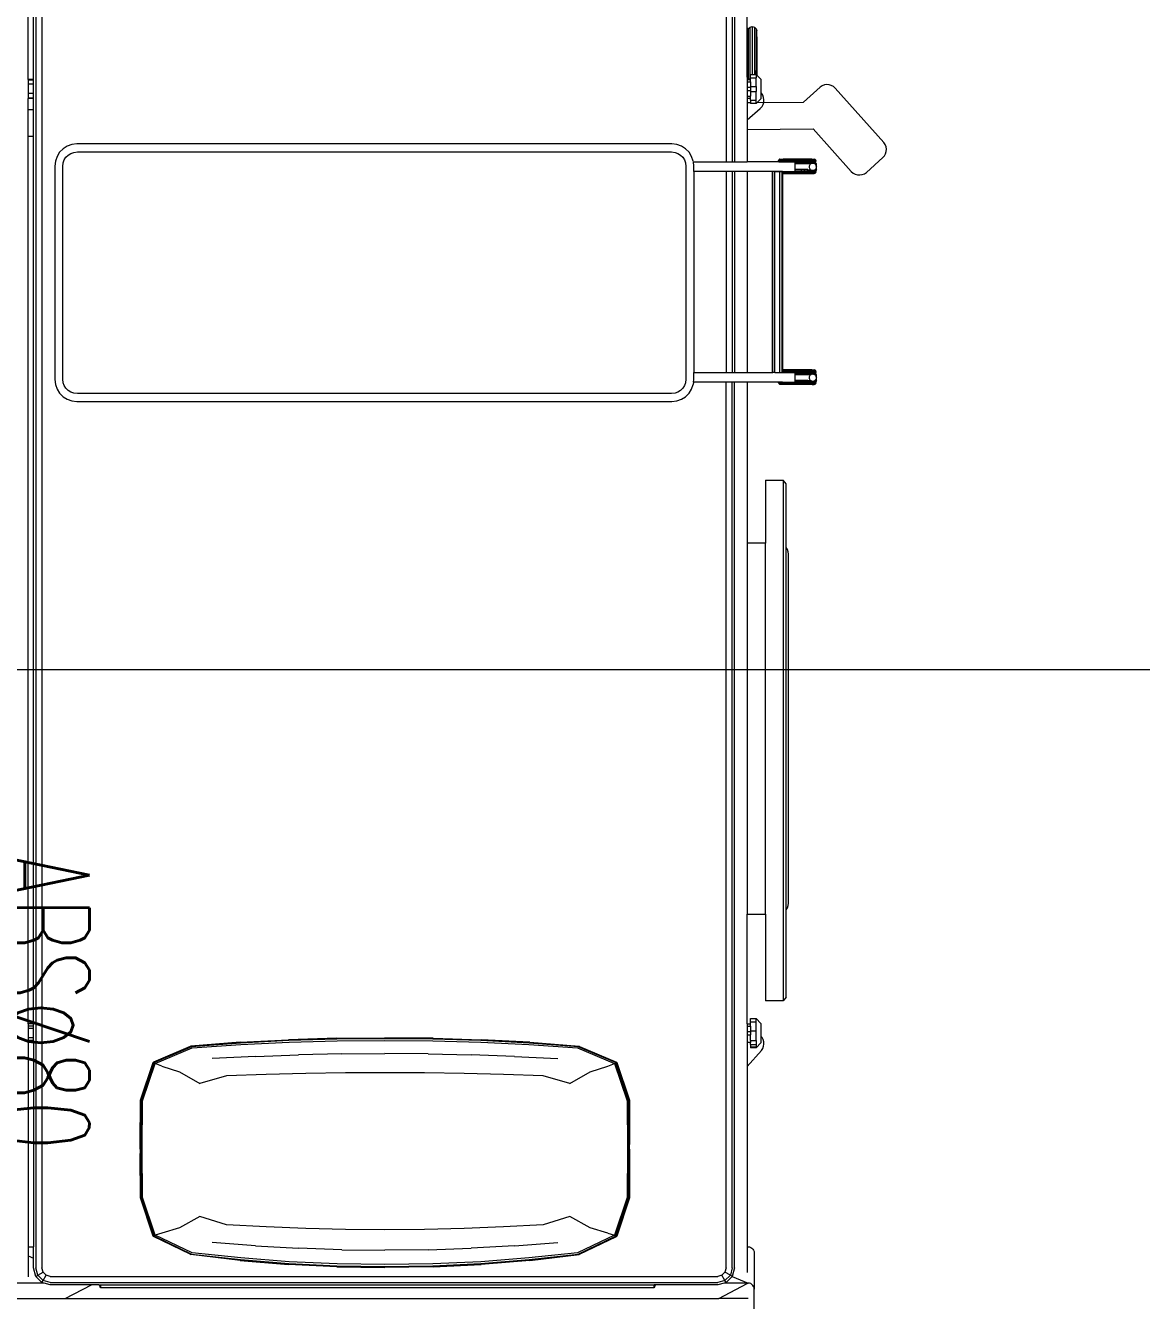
# Model space of a CAD drawing. Header units: millimetres. Extents: x -280308 to 6402717, y -14 to 2073074.
# Drawn here: x -30885 to -29281, y 479433 to 481266 of the extents above; entities that cross this region are included whole.
import ezdxf
from ezdxf.enums import TextEntityAlignment as Align

# ---------------------------------------------------------------- set-up
doc = ezdxf.new("R2010")
doc.units = ezdxf.units.MM
doc.linetypes.add('Default', pattern=[0])
doc.layers.get('0').update_dxf_attribs({"lineweight": 0})
doc.layers.add('A-FURN-EQPM', color=177, linetype='Continuous', lineweight=0)
doc.layers.add('A-Z22-T-Anno_Text', color=152, linetype='Continuous', lineweight=9)
doc.layers.add('Teks-PL', color=7, linetype='Default', true_color=0xff0a0a)
doc.styles.add('RS', font='ROMANS.SHX', dxfattribs={"width": 0.8})
doc.styles.add('TGF_A', font='arial.ttf')

# ---------------------------------------------------------------- blocks, each defined once
blk = doc.blocks.new('*U540')
at = {"lineweight": -2}
blk.add_lwpolyline([(0.23438, 0), (7.63166, 0)], dxfattribs=at)
at = {"color": 7, "lineweight": -2, "style": 'TGF_A', "flags": 8}
for tag, height, p in [('NOTE1', 0.0625, (0, 0.3375)), ('DET', 0.09375, (0, 0.09612)), ('SHT', 0.075, (0, -0.10211)), ('NOTE2', 0.0625, (0, -0.39942))]:
    blk.add_attdef(tag, text='', height=height, dxfattribs=at).set_placement(p, align=Align.MIDDLE)
blk = doc.blocks.new('A$Cba193409')
at = {"layer": 'A-Z22-T-Anno_Text', "color": 7, "xscale": 4266.666666600002, "yscale": 4266.666666600002, "zscale": 4266.666666600002}
blk.add_blockref('*U540', (-74879.7, -18683), dxfattribs=at)
blk = doc.blocks.new('A$C872eac23')
at = {"color": 0, "linetype": 'ByBlock', "lineweight": -2}
for p, q in [((0.5416, -0.0018), (0.5416, -0.0511)), ((-0.5333, -0.0378), (-0.4486, -0.0378)), ((-0.4486, -0.0378), (-0.4109, -0.0575)), ((-0.4486, -0.0378), (0.4909, -0.0378)), ((-0.3982, -0.0546), (-0.399, -0.0561)), ((-0.3977, -0.0529), (-0.3982, -0.0546)), ((-0.3977, -0.0575), (-0.3977, -0.0529)), ((0.3977, -0.0529), (-0.3977, -0.0529)), ((0.3982, -0.0546), (0.3977, -0.0529)), ((0.3977, -0.0529), (0.3977, -0.0575)), ((0.399, -0.0561), (0.3982, -0.0546)), ((0.4909, -0.0378), (0.5317, -0.0594)), ((0.5331, -0.0378), (0.4909, -0.0378)), ((0.5413, -0.0531), (0.5407, -0.055)), ((0.5416, -0.0511), (0.5413, -0.0531)), ((0.5416, -0.1034), (0.5416, -0.0511)), ((-0.479, -0.06), (-0.534, -0.06)), ((-0.5019, -0.0991), (-0.5019, -0.0687)), ((-0.4909, -0.0696), (-0.4941, -0.0817)), ((-0.4821, -0.0608), (-0.4909, -0.0696)), ((-0.4909, -0.0696), (-0.4881, -0.0712)), ((-0.4881, -0.0712), (-0.4909, -0.0817)), ((-0.4805, -0.0636), (-0.4881, -0.0712)), ((-0.4881, -0.0712), (-0.4805, -0.0757)), ((-0.479, -0.06), (-0.4821, -0.0608)), ((-0.4821, -0.0608), (-0.4805, -0.0636)), ((-0.47, -0.0608), (-0.4805, -0.0636)), ((-0.4805, -0.0636), (-0.476, -0.0712)), ((-0.476, -0.0712), (-0.4805, -0.0757)), ((-0.47, -0.0575), (-0.479, -0.06)), ((-0.47, -0.0696), (-0.476, -0.0712)), ((-0.4109, -0.0575), (-0.47, -0.0575)), ((-0.47, -0.0608), (0.4892, -0.0608)), ((-0.47, -0.0696), (0.4892, -0.0696)), ((-0.4003, -0.0575), (-0.4109, -0.0575)), ((-0.4001, -0.0574), (-0.4003, -0.0575)), ((-0.4003, -0.0575), (-0.3977, -0.0575)), ((-0.399, -0.0561), (-0.4001, -0.0574)), ((-0.3977, -0.0575), (0.3977, -0.0575)), ((0.4003, -0.0575), (0.3977, -0.0575)), ((0.4001, -0.0574), (0.399, -0.0561)), ((0.4003, -0.0575), (0.4001, -0.0574)), ((0.4892, -0.0575), (0.4003, -0.0575)), ((0.4982, -0.06), (0.4892, -0.0575)), ((0.4996, -0.0636), (0.4892, -0.0608)), ((0.4952, -0.0712), (0.4892, -0.0696)), ((0.4996, -0.0636), (0.4952, -0.0712)), ((0.4996, -0.0757), (0.4952, -0.0712)), ((0.5327, -0.06), (0.4982, -0.06)), ((0.5013, -0.0608), (0.4982, -0.06)), ((0.5013, -0.0608), (0.4996, -0.0636)), ((0.5073, -0.0712), (0.4996, -0.0636)), ((0.5073, -0.0712), (0.4996, -0.0757)), ((0.5099, -0.0694), (0.5013, -0.0608)), ((0.5101, -0.0696), (0.5073, -0.0712)), ((0.5101, -0.0817), (0.5073, -0.0712)), ((0.5099, -0.0694), (0.5327, -0.06)), ((0.5101, -0.0696), (0.5099, -0.0694)), ((0.5133, -0.0817), (0.5101, -0.0696)), ((0.5317, -0.0595), (0.5317, -0.0594)), ((0.5317, -0.0594), (0.5327, -0.06)), ((0.5348, -0.0597), (0.5327, -0.06)), ((0.5366, -0.0591), (0.5348, -0.0597)), ((0.5383, -0.058), (0.5366, -0.0591)), ((0.5396, -0.0566), (0.5383, -0.058)), ((0.5407, -0.055), (0.5396, -0.0566)), ((-0.4941, -0.0817), (-0.4941, -0.0959)), ((-0.4909, -2.1111), (-0.4909, -0.0817)), ((-0.4805, -0.0757), (-0.4821, -0.0817)), ((-0.4821, -2.1111), (-0.4821, -0.0817)), ((-0.1973, -0.0925), (-0.1276, -0.0868)), ((-0.1965, -0.0936), (-0.127, -0.0881)), ((-0.1268, -0.0907), (-0.196, -0.096)), ((-0.0584, -0.0835), (-0.1276, -0.0868)), ((-0.127, -0.0881), (-0.0581, -0.0849)), ((-0.058, -0.0875), (-0.1268, -0.0907)), ((-0.0584, -0.0835), (0.0109, -0.0824)), ((-0.0581, -0.0849), (0.0109, -0.0838)), ((0.0109, -0.0865), (-0.058, -0.0875)), ((0.0801, -0.0835), (0.0109, -0.0824)), ((0.0109, -0.0838), (0.0798, -0.0849)), ((0.0797, -0.0875), (0.0109, -0.0865)), ((0.1485, -0.0907), (0.0797, -0.0875)), ((0.0798, -0.0849), (0.1487, -0.0881)), ((0.0801, -0.0835), (0.1493, -0.0868)), ((0.2178, -0.096), (0.1485, -0.0907)), ((0.1487, -0.0881), (0.2182, -0.0936)), ((0.2191, -0.0925), (0.1493, -0.0868)), ((0.5013, -0.0817), (0.4996, -0.0757)), ((0.5013, -0.0817), (0.5013, -1.3546)), ((0.5101, -0.0817), (0.5101, -1.3546)), ((0.5133, -0.0817), (0.5133, -1.3546)), ((0.5317, -0.1122), (0.5317, -0.0752)), ((-0.5019, -0.0991), (-0.4941, -0.0959)), ((-0.5019, -0.1122), (-0.5019, -0.0991)), ((-0.4941, -0.0959), (-0.4941, -0.1122)), ((-0.2688, -0.1013), (-0.3218, -0.127)), ((-0.3205, -0.1274), (-0.2669, -0.1017)), ((-0.266, -0.1035), (-0.3191, -0.1286)), ((-0.2688, -0.1013), (-0.2681, -0.1009)), ((-0.1973, -0.0925), (-0.2681, -0.1009)), ((-0.2669, -0.1017), (-0.1965, -0.0936)), ((-0.196, -0.096), (-0.266, -0.1035)), ((-0.1752, -0.1134), (-0.1131, -0.1099)), ((-0.0511, -0.1078), (-0.1131, -0.1099)), ((-0.0511, -0.1078), (0.0109, -0.1071)), ((0.0729, -0.1078), (0.0109, -0.1071)), ((0.0729, -0.1078), (0.1348, -0.1099)), ((0.1969, -0.1134), (0.1348, -0.1099)), ((0.2878, -0.1035), (0.2178, -0.096)), ((0.2182, -0.0936), (0.2887, -0.1017)), ((0.2191, -0.0925), (0.2898, -0.1009)), ((0.3408, -0.1286), (0.2878, -0.1035)), ((0.2887, -0.1017), (0.3422, -0.1274)), ((0.2906, -0.1013), (0.2898, -0.1009)), ((0.2906, -0.1013), (0.3435, -0.127)), ((0.5383, -0.1103), (0.5396, -0.1089)), ((0.5396, -0.1089), (0.5407, -0.1072)), ((0.5407, -0.1072), (0.5413, -0.1054)), ((0.5413, -0.1054), (0.5416, -0.1034)), ((-0.5019, -0.1122), (-0.4941, -0.1122)), ((-0.5019, -0.4056), (-0.5019, -0.1122)), ((-0.4941, -0.4056), (-0.4941, -0.1122)), ((-0.3223, -0.1273), (-0.3405, -0.1824)), ((-0.3218, -0.127), (-0.3404, -0.1823)), ((-0.3392, -0.1825), (-0.3205, -0.1274)), ((-0.3218, -0.127), (-0.3223, -0.1273)), ((-0.3205, -0.1274), (-0.3218, -0.127)), ((-0.1752, -0.1134), (-0.2375, -0.1183)), ((0.1969, -0.1134), (0.2592, -0.1183)), ((0.3435, -0.127), (0.3422, -0.1274)), ((0.3422, -0.1274), (0.3609, -0.1825)), ((0.344, -0.1273), (0.3435, -0.127)), ((0.3435, -0.127), (0.3621, -0.1823)), ((0.3623, -0.1824), (0.344, -0.1273)), ((0.5317, -0.1122), (0.5327, -0.1122)), ((0.5317, -0.371), (0.5317, -0.1122)), ((0.5327, -0.1122), (0.5348, -0.112)), ((0.5348, -0.112), (0.5366, -0.1113)), ((0.5366, -0.1113), (0.5383, -0.1103)), ((-0.3191, -0.1286), (-0.3374, -0.1831)), ((-0.3096, -0.1319), (-0.3191, -0.1286)), ((-0.2843, -0.1394), (-0.3096, -0.1319)), ((-0.2551, -0.1558), (-0.2843, -0.1394)), ((-0.2166, -0.1437), (-0.2551, -0.1558)), ((-0.1597, -0.1406), (-0.2166, -0.1437)), ((-0.1028, -0.1384), (-0.1597, -0.1406)), ((-0.046, -0.137), (-0.1028, -0.1384)), ((0.0109, -0.1366), (-0.046, -0.137)), ((0.0677, -0.137), (0.0109, -0.1366)), ((0.1246, -0.1384), (0.0677, -0.137)), ((0.1814, -0.1406), (0.1246, -0.1384)), ((0.2384, -0.1437), (0.1814, -0.1406)), ((0.2768, -0.1558), (0.2384, -0.1437)), ((0.306, -0.1394), (0.2768, -0.1558)), ((0.3314, -0.1319), (0.306, -0.1394)), ((0.3314, -0.1319), (0.3408, -0.1286)), ((0.3591, -0.1831), (0.3408, -0.1286)), ((-0.3408, -0.246), (-0.3404, -0.1823)), ((-0.3405, -0.1824), (-0.3408, -0.246)), ((-0.3398, -0.2526), (-0.3392, -0.1825)), ((-0.3374, -0.1831), (-0.3379, -0.2526)), ((0.3596, -0.2526), (0.3591, -0.1831)), ((0.3609, -0.1825), (0.3615, -0.2526)), ((0.3626, -0.246), (0.3621, -0.1823)), ((0.3626, -0.246), (0.3623, -0.1824)), ((-0.3409, -0.2526), (-0.3408, -0.246)), ((-0.3409, -0.2526), (-0.3408, -0.2592)), ((-0.3392, -0.3227), (-0.3398, -0.2526)), ((-0.3379, -0.2526), (-0.3374, -0.3221)), ((0.3591, -0.3221), (0.3596, -0.2526)), ((0.3615, -0.2526), (0.3609, -0.3227)), ((0.3626, -0.2526), (0.3626, -0.246)), ((0.3626, -0.2526), (0.3626, -0.2592)), ((-0.3408, -0.2592), (-0.3405, -0.3228)), ((-0.3408, -0.2592), (-0.3404, -0.3229)), ((0.3626, -0.2592), (0.3621, -0.3229)), ((0.3623, -0.3228), (0.3626, -0.2592)), ((-0.3405, -0.3228), (-0.3223, -0.377)), ((-0.3218, -0.3773), (-0.3404, -0.3229)), ((-0.3205, -0.3769), (-0.3392, -0.3227)), ((-0.3374, -0.3221), (-0.3191, -0.3756)), ((0.3408, -0.3756), (0.3591, -0.3221)), ((0.3609, -0.3227), (0.3422, -0.3769)), ((0.3435, -0.3773), (0.3621, -0.3229)), ((0.344, -0.377), (0.3623, -0.3228)), ((-0.2843, -0.3637), (-0.2551, -0.3469)), ((-0.2166, -0.3578), (-0.2551, -0.3469)), ((0.2768, -0.3469), (0.2384, -0.3578)), ((0.2768, -0.3469), (0.306, -0.3637)), ((-0.3096, -0.3719), (-0.2843, -0.3637)), ((-0.1597, -0.3597), (-0.2166, -0.3578)), ((-0.1028, -0.3612), (-0.1597, -0.3597)), ((-0.046, -0.362), (-0.1028, -0.3612)), ((0.0109, -0.3623), (-0.046, -0.362)), ((0.0677, -0.362), (0.0109, -0.3623)), ((0.1246, -0.3612), (0.0677, -0.362)), ((0.1814, -0.3597), (0.1246, -0.3612)), ((0.2384, -0.3578), (0.1814, -0.3597)), ((0.306, -0.3637), (0.3314, -0.3719)), ((-0.3223, -0.377), (-0.3218, -0.3773)), ((-0.3218, -0.3773), (-0.3205, -0.3769)), ((-0.2688, -0.4001), (-0.3218, -0.3773)), ((-0.2669, -0.3997), (-0.3205, -0.3769)), ((-0.3096, -0.3719), (-0.3191, -0.3756)), ((-0.3191, -0.3756), (-0.266, -0.3979)), ((-0.1752, -0.3857), (-0.2375, -0.3827)), ((0.1969, -0.3857), (0.2592, -0.3827)), ((0.2878, -0.3979), (0.3408, -0.3756)), ((0.3422, -0.3769), (0.2887, -0.3997)), ((0.2906, -0.4001), (0.3435, -0.3773)), ((0.3314, -0.3719), (0.3408, -0.3756)), ((0.3422, -0.3769), (0.3435, -0.3773)), ((0.3435, -0.3773), (0.344, -0.377)), ((0.5317, -0.371), (0.5519, -0.3941)), ((0.5317, -0.4056), (0.5317, -0.371)), ((-0.2681, -0.4005), (-0.2688, -0.4001)), ((-0.1973, -0.406), (-0.2681, -0.4005)), ((-0.1965, -0.4049), (-0.2669, -0.3997)), ((-0.266, -0.3979), (-0.196, -0.4027)), ((-0.196, -0.4027), (-0.1268, -0.4061)), ((-0.1752, -0.3857), (-0.1131, -0.388)), ((-0.0511, -0.3893), (-0.1131, -0.388)), ((-0.0511, -0.3893), (0.0109, -0.3898)), ((0.0729, -0.3893), (0.0109, -0.3898)), ((0.0729, -0.3893), (0.1348, -0.388)), ((0.1969, -0.3857), (0.1348, -0.388)), ((0.1485, -0.4061), (0.2178, -0.4027)), ((0.2178, -0.4027), (0.2878, -0.3979)), ((0.2887, -0.3997), (0.2182, -0.4049)), ((0.2191, -0.406), (0.2898, -0.4005)), ((0.2898, -0.4005), (0.2906, -0.4001)), ((0.5363, -0.3993), (0.5363, -0.3981)), ((0.5444, -0.3981), (0.5363, -0.3981)), ((0.5363, -0.403), (0.5363, -0.3993)), ((0.5363, -0.3993), (0.5444, -0.3993)), ((0.5363, -0.403), (0.5363, -0.4056)), ((0.5363, -0.403), (0.5444, -0.403)), ((0.5444, -0.3993), (0.5444, -0.3981)), ((0.5511, -0.405), (0.5444, -0.3981)), ((0.5444, -0.403), (0.5444, -0.3993)), ((0.5444, -0.4086), (0.5444, -0.403)), ((0.5519, -0.3941), (0.5539, -0.397)), ((0.5539, -0.397), (0.5551, -0.4002)), ((0.5551, -0.4002), (0.5556, -0.4035)), ((-0.4941, -0.4056), (-0.5019, -0.4056)), ((-0.5019, -0.4087), (-0.5019, -0.4056)), ((-0.4941, -0.4087), (-0.5019, -0.4087)), ((-0.5019, -0.4123), (-0.5019, -0.4087)), ((-0.4941, -0.4123), (-0.5019, -0.4123)), ((-0.5019, -0.4258), (-0.5019, -0.4123)), ((-0.4941, -0.4056), (-0.4941, -0.4087)), ((-0.4941, -0.4087), (-0.4941, -0.4123)), ((-0.4941, -0.4123), (-0.4941, -0.4258)), ((-0.1973, -0.406), (-0.1276, -0.4096)), ((-0.127, -0.4085), (-0.1965, -0.4049)), ((-0.0584, -0.4117), (-0.1276, -0.4096)), ((-0.0581, -0.4105), (-0.127, -0.4085)), ((-0.1268, -0.4061), (-0.058, -0.4081)), ((-0.0584, -0.4117), (0.0109, -0.4124)), ((0.0109, -0.4112), (-0.0581, -0.4105)), ((-0.058, -0.4081), (0.0109, -0.4088)), ((0.0109, -0.4088), (0.0797, -0.4081)), ((0.0798, -0.4105), (0.0109, -0.4112)), ((0.0801, -0.4117), (0.0109, -0.4124)), ((0.0797, -0.4081), (0.1485, -0.4061)), ((0.1487, -0.4085), (0.0798, -0.4105)), ((0.0801, -0.4117), (0.1493, -0.4096)), ((0.2182, -0.4049), (0.1487, -0.4085)), ((0.2191, -0.406), (0.1493, -0.4096)), ((0.5363, -0.4056), (0.5317, -0.4056)), ((0.5317, -0.4064), (0.5317, -0.4056)), ((0.5317, -0.4064), (0.5363, -0.4064)), ((0.5317, -0.4167), (0.5317, -0.4064)), ((0.5317, -0.4167), (0.5363, -0.4167)), ((0.5317, -0.4214), (0.5317, -0.4167)), ((0.5317, -0.4214), (0.5363, -0.4214)), ((0.5317, -0.4294), (0.5317, -0.4214)), ((0.5363, -0.4064), (0.5363, -0.4056)), ((0.5363, -0.4086), (0.5363, -0.4064)), ((0.5363, -0.4086), (0.5444, -0.4086)), ((0.5363, -0.4086), (0.5363, -0.4167)), ((0.5363, -0.4214), (0.5363, -0.4167)), ((0.5363, -0.4227), (0.5363, -0.4214)), ((0.5444, -0.4086), (0.5444, -0.4227)), ((0.5511, -0.4149), (0.5511, -0.405)), ((0.5528, -0.4131), (0.5511, -0.4149)), ((0.5511, -0.4332), (0.5511, -0.4149)), ((0.5545, -0.4101), (0.5528, -0.4131)), ((0.5554, -0.4069), (0.5545, -0.4101)), ((0.5556, -0.4035), (0.5554, -0.4069)), ((-0.4941, -0.4258), (-0.5019, -0.4258)), ((-0.5019, -0.4294), (-0.5019, -0.4258)), ((-0.4941, -0.4294), (-0.5019, -0.4294)), ((-0.5019, -0.4326), (-0.5019, -0.4294)), ((-0.4941, -0.4326), (-0.5019, -0.4326)), ((-0.5019, -0.4326), (-0.5019, -1.7083)), ((-0.4941, -0.4258), (-0.4941, -0.4294)), ((-0.4941, -0.4294), (-0.4941, -0.4326)), ((-0.4941, -0.4326), (-0.4941, -1.7084)), ((0.5317, -0.4294), (0.5363, -0.4294)), ((0.5317, -0.4326), (0.5317, -0.4294)), ((0.5317, -0.4326), (0.5363, -0.4326)), ((0.5317, -0.4326), (0.5317, -0.5902)), ((0.5363, -0.4227), (0.5444, -0.4227)), ((0.5363, -0.4294), (0.5363, -0.4227)), ((0.5363, -0.4294), (0.5363, -0.4326)), ((0.5363, -0.4326), (0.5363, -0.4352)), ((0.5363, -0.4352), (0.5444, -0.4352)), ((0.5363, -0.4352), (0.5363, -0.4401)), ((0.5444, -0.4227), (0.5444, -0.4352)), ((0.5444, -0.4401), (0.5511, -0.4332)), ((0.5444, -0.4352), (0.5444, -0.4401)), ((0.5363, -0.4401), (0.5444, -0.4401)), ((0.5834, -0.4657), (0.5579, -0.4657)), ((0.5579, -0.5902), (0.5579, -0.4657)), ((0.5875, -0.471), (0.5834, -0.4657)), ((0.5834, -1.2141), (0.5834, -0.4657)), ((0.5875, -0.471), (0.5875, -0.5962)), ((0.5317, -0.5902), (0.5579, -0.5902)), ((0.5317, -1.1233), (0.5317, -0.5902)), ((0.5579, -0.5902), (0.5579, -1.1233)), ((0.5875, -0.5962), (0.5893, -0.5991)), ((0.5875, -0.5962), (0.5875, -1.1173)), ((0.5893, -0.5991), (0.5905, -0.6024)), ((0.5905, -0.6024), (0.5909, -0.6061)), ((0.5909, -0.6061), (0.5909, -1.1074)), ((0.5893, -1.1144), (0.5875, -1.1173)), ((0.5875, -1.1173), (0.5875, -1.2088)), ((0.5905, -1.1111), (0.5893, -1.1144)), ((0.5909, -1.1074), (0.5905, -1.1111)), ((0.5579, -1.1233), (0.5317, -1.1233)), ((0.5317, -1.3546), (0.5317, -1.1233)), ((0.5579, -1.2141), (0.5579, -1.1233)), ((0.5875, -1.2088), (0.5834, -1.2141)), ((0.5579, -1.2141), (0.5834, -1.2141)), ((-0.4566, -1.3388), (-0.4516, -1.3338)), ((-0.4516, -1.3338), (-0.4457, -1.3301)), ((-0.4457, -1.3301), (-0.439, -1.3277)), ((-0.439, -1.3277), (-0.4317, -1.3268)), ((-0.4317, -1.3268), (0.4231, -1.3268)), ((0.4231, -1.3268), (0.4304, -1.3277)), ((0.4304, -1.3277), (0.4371, -1.3301)), ((0.4371, -1.3301), (0.443, -1.3338)), ((0.443, -1.3338), (0.448, -1.3388)), ((-0.4636, -1.3587), (-0.4627, -1.3514)), ((-0.4627, -1.3514), (-0.4603, -1.3447)), ((-0.4603, -1.3447), (-0.4566, -1.3388)), ((-0.4514, -1.354), (-0.4521, -1.3593)), ((-0.4499, -1.3498), (-0.4514, -1.354)), ((-0.4475, -1.346), (-0.4499, -1.3498)), ((-0.4444, -1.3429), (-0.4475, -1.346)), ((-0.4406, -1.3405), (-0.4444, -1.3429)), ((-0.4364, -1.3389), (-0.4406, -1.3405)), ((-0.431, -1.3383), (-0.4364, -1.3389)), ((0.4225, -1.3383), (-0.431, -1.3383)), ((0.4278, -1.3389), (0.4225, -1.3383)), ((0.432, -1.3405), (0.4278, -1.3389)), ((0.4358, -1.3429), (0.432, -1.3405)), ((0.4389, -1.346), (0.4358, -1.3429)), ((0.4413, -1.3498), (0.4389, -1.346)), ((0.4429, -1.354), (0.4413, -1.3498)), ((0.4435, -1.3593), (0.4429, -1.354)), ((0.448, -1.3388), (0.4517, -1.3447)), ((0.4517, -1.3447), (0.4541, -1.3514)), ((0.4545, -1.3546), (0.4541, -1.3514)), ((0.4545, -1.3546), (0.455, -1.3587)), ((0.5013, -1.3546), (0.4545, -1.3546)), ((0.5101, -1.3546), (0.5013, -1.3546)), ((0.5133, -1.3546), (0.5101, -1.3546)), ((0.5317, -1.3546), (0.5133, -1.3546)), ((0.5767, -1.3546), (0.5317, -1.3546)), ((0.577, -1.353), (0.5766, -1.3544)), ((0.5766, -1.3544), (0.5767, -1.3546)), ((0.5821, -1.3544), (0.5766, -1.3544)), ((0.582, -1.3546), (0.5767, -1.3546)), ((0.578, -1.352), (0.577, -1.353)), ((0.577, -1.353), (0.6302, -1.353)), ((0.5781, -1.352), (0.578, -1.352)), ((0.5793, -1.3517), (0.5781, -1.352)), ((0.5781, -1.352), (0.629, -1.352)), ((0.5828, -1.3517), (0.5793, -1.3517)), ((0.582, -1.3546), (0.5821, -1.3544)), ((0.5822, -1.3546), (0.582, -1.3546)), ((0.5821, -1.3544), (0.5822, -1.3544)), ((0.5822, -1.3544), (0.6306, -1.3543)), ((0.5822, -1.3544), (0.5822, -1.3546)), ((0.5822, -1.3546), (0.6005, -1.3546)), ((0.583, -1.3513), (0.5828, -1.3517)), ((0.5828, -1.3517), (0.6247, -1.3516)), ((0.6245, -1.3512), (0.583, -1.3513)), ((0.6005, -1.3546), (0.6005, -1.3557)), ((0.6005, -1.3557), (0.6005, -1.356)), ((0.6005, -1.3557), (0.6302, -1.3557)), ((0.6085, -1.3559), (0.6099, -1.3559)), ((0.6129, -1.3559), (0.6149, -1.3559)), ((0.617, -1.3559), (0.6191, -1.3559)), ((0.6271, -1.3559), (0.6205, -1.3559)), ((0.6247, -1.3516), (0.6245, -1.3512)), ((0.6247, -1.3516), (0.6277, -1.3516)), ((0.6287, -1.3559), (0.6275, -1.3559)), ((0.6277, -1.3516), (0.6278, -1.3516)), ((0.6277, -1.3516), (0.6277, -1.3516)), ((0.6278, -1.3516), (0.629, -1.352)), ((0.629, -1.352), (0.6292, -1.352)), ((0.6291, -1.3559), (0.6297, -1.3559)), ((0.6292, -1.352), (0.6302, -1.353)), ((0.63, -1.3559), (0.6298, -1.3559)), ((0.6302, -1.3557), (0.63, -1.3559)), ((0.6301, -1.3559), (0.63, -1.3559)), ((0.631, -1.3572), (0.6301, -1.3559)), ((0.6302, -1.353), (0.6306, -1.3543)), ((0.6306, -1.3543), (0.6302, -1.3557)), ((-0.4636, -1.6652), (-0.4636, -1.3587)), ((-0.4521, -1.3593), (-0.4521, -1.6646)), ((0.4435, -1.6646), (0.4435, -1.3593)), ((0.455, -1.3587), (0.455, -1.3687)), ((0.455, -1.6575), (0.455, -1.3687)), ((0.455, -1.3687), (0.5013, -1.3687)), ((0.5013, -1.6575), (0.5013, -1.3687)), ((0.5013, -1.3687), (0.5101, -1.3687)), ((0.5101, -1.6575), (0.5101, -1.3687)), ((0.5101, -1.3687), (0.5133, -1.3687)), ((0.5133, -1.6575), (0.5133, -1.3687)), ((0.5133, -1.3687), (0.5317, -1.3687)), ((0.5317, -1.6575), (0.5317, -1.3687)), ((0.5317, -1.3687), (0.5679, -1.3687)), ((0.5679, -1.3687), (0.5679, -1.6573)), ((0.5679, -1.3687), (0.5683, -1.3687)), ((0.5683, -1.3687), (0.5683, -1.6573)), ((0.5714, -1.3687), (0.5683, -1.3687)), ((0.5714, -1.3687), (0.5714, -1.6573)), ((0.5714, -1.3687), (0.5786, -1.3687)), ((0.5786, -1.3687), (0.5786, -1.6573)), ((0.5786, -1.3687), (0.5818, -1.3687)), ((0.5818, -1.3687), (0.5818, -1.6573)), ((0.5818, -1.3687), (0.5822, -1.3687)), ((0.5822, -1.3697), (0.5822, -1.3687)), ((0.5822, -1.3687), (0.6005, -1.3687)), ((0.5822, -1.3697), (0.6306, -1.3696)), ((0.5822, -1.3711), (0.5822, -1.3697)), ((0.5822, -1.3711), (0.6302, -1.371)), ((0.5822, -1.3721), (0.5822, -1.3711)), ((0.5822, -1.3721), (0.6291, -1.372)), ((0.5822, -1.3724), (0.5822, -1.3721)), ((0.5822, -1.6547), (0.5822, -1.3724)), ((0.5822, -1.3724), (0.583, -1.3724)), ((0.583, -1.3724), (0.583, -1.3725)), ((0.6246, -1.3724), (0.583, -1.3724)), ((0.583, -1.3725), (0.6245, -1.3725)), ((0.6005, -1.356), (0.6005, -1.3572)), ((0.6005, -1.3572), (0.6005, -1.3654)), ((0.6189, -1.3572), (0.6005, -1.3572)), ((0.6005, -1.3654), (0.6005, -1.3667)), ((0.6189, -1.3654), (0.6005, -1.3654)), ((0.6005, -1.3667), (0.6005, -1.3669)), ((0.6005, -1.3667), (0.6253, -1.3667)), ((0.6005, -1.3669), (0.6005, -1.3673)), ((0.6005, -1.3669), (0.6253, -1.3669)), ((0.6005, -1.3673), (0.629, -1.3672)), ((0.6005, -1.3673), (0.6005, -1.3683)), ((0.6005, -1.3683), (0.6302, -1.3682)), ((0.6005, -1.3683), (0.6005, -1.3687)), ((0.6189, -1.3572), (0.6227, -1.3571)), ((0.6228, -1.3655), (0.6189, -1.3654)), ((0.6205, -1.3613), (0.6206, -1.3603)), ((0.6206, -1.3623), (0.6205, -1.3613)), ((0.6206, -1.3603), (0.6209, -1.3593)), ((0.6209, -1.3633), (0.6206, -1.3623)), ((0.6209, -1.3593), (0.6214, -1.3584)), ((0.6214, -1.3642), (0.6209, -1.3633)), ((0.6214, -1.3584), (0.622, -1.3576)), ((0.6221, -1.3649), (0.6214, -1.3642)), ((0.622, -1.3576), (0.6227, -1.3571)), ((0.6228, -1.3655), (0.6221, -1.3649)), ((0.6227, -1.3571), (0.6228, -1.357)), ((0.6228, -1.357), (0.6237, -1.3565)), ((0.6228, -1.3656), (0.6228, -1.3655)), ((0.6237, -1.3661), (0.6228, -1.3656)), ((0.6237, -1.3565), (0.6247, -1.3562)), ((0.6247, -1.3663), (0.6237, -1.3661)), ((0.6246, -1.3724), (0.6245, -1.3725)), ((0.6246, -1.3724), (0.6277, -1.3724)), ((0.6247, -1.3562), (0.6257, -1.3561)), ((0.6257, -1.3664), (0.6247, -1.3663)), ((0.6253, -1.3667), (0.6253, -1.3669)), ((0.6253, -1.3667), (0.6301, -1.3667)), ((0.6253, -1.3669), (0.6278, -1.3669)), ((0.6257, -1.3561), (0.6267, -1.3562)), ((0.6257, -1.3561), (0.6257, -1.3561)), ((0.6257, -1.3664), (0.6267, -1.3663)), ((0.6267, -1.3562), (0.6277, -1.3565)), ((0.6277, -1.3661), (0.6267, -1.3663)), ((0.6277, -1.3565), (0.6286, -1.357)), ((0.6286, -1.3656), (0.6277, -1.3661)), ((0.6278, -1.3723), (0.6277, -1.3724)), ((0.6278, -1.3669), (0.629, -1.3672)), ((0.6279, -1.3724), (0.6278, -1.3723)), ((0.6291, -1.372), (0.6279, -1.3724)), ((0.6288, -1.3572), (0.6286, -1.357)), ((0.6286, -1.3656), (0.6289, -1.3654)), ((0.6288, -1.3654), (0.6286, -1.3656)), ((0.6288, -1.3572), (0.6289, -1.3572)), ((0.6288, -1.3572), (0.6293, -1.3576)), ((0.6294, -1.3649), (0.6288, -1.3654)), ((0.6288, -1.3654), (0.6289, -1.3654)), ((0.6289, -1.3572), (0.6293, -1.3576)), ((0.6289, -1.3572), (0.631, -1.3572)), ((0.6289, -1.3654), (0.6304, -1.3654)), ((0.629, -1.3672), (0.6292, -1.3672)), ((0.6291, -1.372), (0.6292, -1.372)), ((0.6292, -1.3672), (0.6302, -1.3682)), ((0.6302, -1.371), (0.6292, -1.372)), ((0.6293, -1.3576), (0.63, -1.3584)), ((0.63, -1.3641), (0.6294, -1.3649)), ((0.6305, -1.3593), (0.63, -1.3584)), ((0.6305, -1.3633), (0.63, -1.3641)), ((0.631, -1.3654), (0.6301, -1.3667)), ((0.6302, -1.3682), (0.6306, -1.3696)), ((0.6306, -1.3696), (0.6302, -1.371)), ((0.631, -1.3654), (0.6304, -1.3654)), ((0.6308, -1.3603), (0.6305, -1.3593)), ((0.6308, -1.3623), (0.6305, -1.3633)), ((0.6309, -1.3613), (0.6308, -1.3603)), ((0.6308, -1.3623), (0.6309, -1.3613)), ((0.631, -1.3572), (0.631, -1.3654)), ((-0.4627, -1.6725), (-0.4636, -1.6652)), ((-0.4521, -1.6646), (-0.4514, -1.6699)), ((0.4429, -1.6699), (0.4435, -1.6646)), ((0.455, -1.6652), (0.4542, -1.6716)), ((0.455, -1.6575), (0.455, -1.6652)), ((0.5013, -1.6575), (0.455, -1.6575)), ((0.5101, -1.6575), (0.5013, -1.6575)), ((0.5133, -1.6575), (0.5101, -1.6575)), ((0.5317, -1.6575), (0.5133, -1.6575)), ((0.5766, -1.6575), (0.5317, -1.6575)), ((0.5679, -1.6573), (0.5683, -1.6573)), ((0.5714, -1.6573), (0.5683, -1.6573)), ((0.5714, -1.6573), (0.5766, -1.6573)), ((0.5766, -1.6573), (0.5766, -1.6574)), ((0.5766, -1.6573), (0.5786, -1.6573)), ((0.5766, -1.6574), (0.5766, -1.6575)), ((0.5766, -1.6574), (0.5821, -1.6574)), ((0.5821, -1.6575), (0.5766, -1.6575)), ((0.5818, -1.6573), (0.5786, -1.6573)), ((0.5818, -1.6573), (0.5822, -1.6573)), ((0.5821, -1.6575), (0.5821, -1.6574)), ((0.5821, -1.6574), (0.5822, -1.6574)), ((0.5822, -1.6575), (0.5821, -1.6575)), ((0.5822, -1.655), (0.5822, -1.6547)), ((0.5822, -1.6547), (0.5828, -1.6547)), ((0.5822, -1.656), (0.5822, -1.655)), ((0.5822, -1.655), (0.629, -1.655)), ((0.5822, -1.6573), (0.5822, -1.656)), ((0.5822, -1.656), (0.6302, -1.656)), ((0.5822, -1.6574), (0.6306, -1.6573)), ((0.5822, -1.6574), (0.5822, -1.6575)), ((0.5822, -1.6575), (0.6005, -1.6575)), ((0.583, -1.6543), (0.5828, -1.6547)), ((0.5828, -1.6547), (0.6247, -1.6546)), ((0.6245, -1.6542), (0.583, -1.6543)), ((0.6005, -1.6575), (0.6005, -1.6587)), ((0.6005, -1.6587), (0.6005, -1.659)), ((0.6005, -1.6587), (0.6302, -1.6587)), ((0.6005, -1.659), (0.6005, -1.6602)), ((0.6005, -1.6602), (0.6005, -1.6685)), ((0.6189, -1.6602), (0.6005, -1.6602)), ((0.6085, -1.659), (0.6099, -1.659)), ((0.6129, -1.659), (0.6149, -1.659)), ((0.617, -1.6589), (0.6191, -1.6589)), ((0.6189, -1.6602), (0.6227, -1.6601)), ((0.6271, -1.6589), (0.6205, -1.6589)), ((0.6205, -1.6643), (0.6206, -1.6633)), ((0.6206, -1.6653), (0.6205, -1.6643)), ((0.6206, -1.6633), (0.6209, -1.6623)), ((0.6209, -1.6663), (0.6206, -1.6653)), ((0.6209, -1.6623), (0.6214, -1.6614)), ((0.6214, -1.6672), (0.6209, -1.6663)), ((0.6214, -1.6614), (0.622, -1.6606)), ((0.6221, -1.668), (0.6214, -1.6672)), ((0.622, -1.6606), (0.6227, -1.6601)), ((0.6227, -1.6601), (0.6228, -1.66)), ((0.6228, -1.66), (0.6237, -1.6595)), ((0.6237, -1.6595), (0.6247, -1.6592)), ((0.6247, -1.6546), (0.6245, -1.6542)), ((0.6247, -1.6546), (0.6277, -1.6546)), ((0.6247, -1.6592), (0.6257, -1.6591)), ((0.6257, -1.6591), (0.6267, -1.6592)), ((0.6257, -1.6591), (0.6257, -1.6591)), ((0.6263, -1.719), (0.6811, -1.6576)), ((0.6267, -1.6592), (0.6277, -1.6595)), ((0.6287, -1.6589), (0.6275, -1.6589)), ((0.6277, -1.6546), (0.6278, -1.6546)), ((0.6277, -1.6546), (0.6277, -1.6546)), ((0.6277, -1.6595), (0.6286, -1.66)), ((0.6278, -1.6546), (0.629, -1.655)), ((0.6288, -1.6602), (0.6286, -1.66)), ((0.6288, -1.6602), (0.6289, -1.6602)), ((0.6288, -1.6602), (0.6293, -1.6606)), ((0.6289, -1.6602), (0.6293, -1.6606)), ((0.6289, -1.6602), (0.631, -1.6602)), ((0.6292, -1.655), (0.629, -1.655)), ((0.6291, -1.6589), (0.6297, -1.6589)), ((0.6292, -1.655), (0.6302, -1.656)), ((0.6293, -1.6606), (0.63, -1.6614)), ((0.63, -1.6672), (0.6294, -1.6679)), ((0.63, -1.6589), (0.6298, -1.6589)), ((0.6302, -1.6587), (0.63, -1.6589)), ((0.6301, -1.6589), (0.63, -1.6589)), ((0.6305, -1.6623), (0.63, -1.6614)), ((0.6305, -1.6663), (0.63, -1.6672)), ((0.631, -1.6602), (0.6301, -1.6589)), ((0.6302, -1.656), (0.6306, -1.6573)), ((0.6306, -1.6573), (0.6302, -1.6587)), ((0.6308, -1.6633), (0.6305, -1.6623)), ((0.6308, -1.6653), (0.6305, -1.6663)), ((0.6309, -1.6643), (0.6308, -1.6633)), ((0.6308, -1.6653), (0.6309, -1.6643)), ((0.631, -1.6602), (0.631, -1.6684)), ((0.6811, -1.6576), (0.6837, -1.6552)), ((0.6837, -1.6552), (0.6867, -1.6536)), ((0.6867, -1.6536), (0.69, -1.6527)), ((0.69, -1.6527), (0.6933, -1.6525)), ((0.6933, -1.6525), (0.6967, -1.653)), ((0.6967, -1.653), (0.6999, -1.6543)), ((0.6999, -1.6543), (0.7028, -1.6563)), ((0.7028, -1.6563), (0.7265, -1.6775)), ((-0.4603, -1.6793), (-0.4627, -1.6725)), ((-0.4566, -1.6852), (-0.4603, -1.6793)), ((-0.4516, -1.6901), (-0.4566, -1.6852)), ((-0.4514, -1.6699), (-0.4499, -1.6742)), ((-0.4499, -1.6742), (-0.4475, -1.6779)), ((-0.4475, -1.6779), (-0.4444, -1.6811)), ((-0.4444, -1.6811), (-0.4406, -1.6835)), ((-0.4406, -1.6835), (-0.4364, -1.685)), ((-0.4364, -1.685), (-0.431, -1.6856)), ((-0.431, -1.6856), (0.4225, -1.6856)), ((0.4225, -1.6856), (0.4278, -1.685)), ((0.4278, -1.685), (0.432, -1.6835)), ((0.432, -1.6835), (0.4358, -1.6811)), ((0.4358, -1.6811), (0.4389, -1.6779)), ((0.4389, -1.6779), (0.4413, -1.6742)), ((0.4413, -1.6742), (0.4429, -1.6699)), ((0.448, -1.6852), (0.443, -1.6901)), ((0.4517, -1.6793), (0.448, -1.6852)), ((0.4541, -1.6725), (0.4517, -1.6793)), ((0.4541, -1.6725), (0.4542, -1.6716)), ((0.4542, -1.6716), (0.5013, -1.6716)), ((0.5013, -2.1111), (0.5013, -1.6716)), ((0.5013, -1.6716), (0.5101, -1.6716)), ((0.5101, -2.1111), (0.5101, -1.6716)), ((0.5101, -1.6716), (0.5133, -1.6716)), ((0.5133, -2.1111), (0.5133, -1.6716)), ((0.5133, -1.6716), (0.5317, -1.6716)), ((0.5317, -1.7181), (0.5317, -1.6716)), ((0.5769, -1.6716), (0.5317, -1.6716)), ((0.5769, -1.6716), (0.5766, -1.6727)), ((0.5766, -1.6727), (0.6306, -1.6726)), ((0.5766, -1.6727), (0.577, -1.6741)), ((0.5769, -1.6716), (0.6005, -1.6716)), ((0.577, -1.6741), (0.6302, -1.674)), ((0.577, -1.6741), (0.578, -1.6751)), ((0.5782, -1.6751), (0.578, -1.6751)), ((0.5782, -1.6751), (0.6291, -1.675)), ((0.5782, -1.6751), (0.5794, -1.6754)), ((0.5794, -1.6754), (0.583, -1.6754)), ((0.583, -1.6754), (0.583, -1.6756)), ((0.583, -1.6754), (0.6246, -1.6754)), ((0.583, -1.6756), (0.6245, -1.6755)), ((0.6189, -1.6684), (0.6005, -1.6685)), ((0.6005, -1.6685), (0.6005, -1.6697)), ((0.6005, -1.6697), (0.6005, -1.6699)), ((0.6005, -1.6697), (0.6253, -1.6697)), ((0.6005, -1.6699), (0.6005, -1.6703)), ((0.6005, -1.6699), (0.6253, -1.6699)), ((0.6005, -1.6703), (0.6005, -1.6713)), ((0.6005, -1.6703), (0.629, -1.6703)), ((0.6005, -1.6713), (0.6005, -1.6716)), ((0.6005, -1.6713), (0.6302, -1.6713)), ((0.6228, -1.6685), (0.6189, -1.6684)), ((0.6228, -1.6685), (0.6221, -1.668)), ((0.6228, -1.6686), (0.6228, -1.6685)), ((0.6237, -1.6691), (0.6228, -1.6686)), ((0.6247, -1.6694), (0.6237, -1.6691)), ((0.6246, -1.6754), (0.6245, -1.6755)), ((0.6246, -1.6754), (0.6279, -1.6754)), ((0.6257, -1.6695), (0.6247, -1.6694)), ((0.6253, -1.6697), (0.6253, -1.6699)), ((0.6253, -1.6697), (0.6301, -1.6697)), ((0.6253, -1.6699), (0.6277, -1.6699)), ((0.6257, -1.6695), (0.6267, -1.6694)), ((0.6277, -1.6691), (0.6267, -1.6694)), ((0.6286, -1.6686), (0.6277, -1.6691)), ((0.6278, -1.6699), (0.6277, -1.6699)), ((0.6278, -1.6699), (0.6278, -1.6699)), ((0.6278, -1.6699), (0.629, -1.6703)), ((0.6291, -1.675), (0.6279, -1.6754)), ((0.6286, -1.6686), (0.6289, -1.6684)), ((0.6288, -1.6684), (0.6286, -1.6686)), ((0.6294, -1.6679), (0.6288, -1.6684)), ((0.6288, -1.6684), (0.6289, -1.6684)), ((0.6289, -1.6684), (0.6304, -1.6684)), ((0.629, -1.6703), (0.6292, -1.6703)), ((0.6292, -1.675), (0.6291, -1.675)), ((0.6292, -1.6703), (0.6302, -1.6713)), ((0.6302, -1.674), (0.6292, -1.675)), ((0.631, -1.6684), (0.6301, -1.6697)), ((0.6302, -1.6713), (0.6306, -1.6726)), ((0.6306, -1.6726), (0.6302, -1.674)), ((0.631, -1.6684), (0.6304, -1.6684)), ((0.7265, -1.6775), (0.7288, -1.6801)), ((0.7288, -1.6801), (0.7305, -1.6831)), ((0.7305, -1.6831), (0.7314, -1.6864)), ((-0.4457, -1.6939), (-0.4516, -1.6901)), ((-0.439, -1.6963), (-0.4457, -1.6939)), ((-0.4317, -1.6971), (-0.439, -1.6963)), ((0.4231, -1.6971), (-0.4317, -1.6971)), ((0.4304, -1.6963), (0.4231, -1.6971)), ((0.4371, -1.6939), (0.4304, -1.6963)), ((0.443, -1.6901), (0.4371, -1.6939)), ((0.7277, -1.6992), (0.658, -1.7773)), ((0.7298, -1.6963), (0.7277, -1.6992)), ((0.7311, -1.6931), (0.7298, -1.6963)), ((0.7316, -1.6898), (0.7311, -1.6931)), ((0.7314, -1.6864), (0.7316, -1.6898)), ((-0.5019, -1.7083), (-0.4941, -1.7084)), ((-0.5019, -1.7083), (-0.5019, -1.7464)), ((-0.4941, -1.7084), (-0.4941, -1.7465)), ((0.5317, -1.7181), (0.6263, -1.719)), ((0.5317, -1.7319), (0.5317, -1.7181)), ((0.5317, -1.7319), (0.5504, -1.7483)), ((0.5317, -1.7563), (0.5317, -1.7319)), ((-0.5019, -1.7464), (-0.4941, -1.7465)), ((-0.5019, -1.7464), (-0.5019, -1.7626)), ((-0.4941, -1.7465), (-0.4941, -1.7626)), ((0.5363, -1.7563), (0.5317, -1.7563)), ((0.5317, -1.7626), (0.5317, -1.7563)), ((0.5444, -1.7551), (0.5363, -1.7551)), ((0.5363, -1.7563), (0.5363, -1.7551)), ((0.5363, -1.76), (0.5363, -1.7563)), ((0.5456, -1.7564), (0.5444, -1.7551)), ((0.5444, -1.7551), (0.5444, -1.76)), ((0.5511, -1.762), (0.5456, -1.7564)), ((0.5552, -1.7565), (0.5456, -1.7564)), ((0.5504, -1.7483), (0.5528, -1.7509)), ((0.5528, -1.7509), (0.5545, -1.7539)), ((0.5545, -1.7539), (0.5552, -1.7565)), ((0.5552, -1.7565), (0.6122, -1.757)), ((0.5552, -1.7565), (0.5554, -1.7571)), ((0.5554, -1.7571), (0.5556, -1.7605)), ((0.6122, -1.757), (0.6126, -1.7574)), ((0.6364, -1.7786), (0.6126, -1.7574)), ((-0.4941, -1.7626), (-0.5019, -1.7626)), ((-0.5019, -1.7634), (-0.5019, -1.7626)), ((-0.5019, -1.7634), (-0.4941, -1.7634)), ((-0.5019, -1.7694), (-0.5019, -1.7634)), ((-0.4941, -1.7694), (-0.5019, -1.7694)), ((-0.5019, -1.7829), (-0.5019, -1.7694)), ((-0.4941, -1.7626), (-0.4941, -1.7634)), ((-0.4941, -1.7634), (-0.4941, -1.7694)), ((-0.4941, -1.7694), (-0.4941, -1.7829)), ((0.5363, -1.7626), (0.5317, -1.7626)), ((0.5317, -1.7658), (0.5317, -1.7626)), ((0.5317, -1.7658), (0.5363, -1.7658)), ((0.5317, -1.7738), (0.5317, -1.7658)), ((0.5317, -1.7738), (0.5363, -1.7738)), ((0.5317, -1.7785), (0.5317, -1.7738)), ((0.5363, -1.76), (0.5363, -1.7626)), ((0.5363, -1.76), (0.5444, -1.76)), ((0.5363, -1.7626), (0.5363, -1.7658)), ((0.5363, -1.7725), (0.5363, -1.7658)), ((0.5363, -1.7725), (0.5444, -1.7725)), ((0.5363, -1.7738), (0.5363, -1.7725)), ((0.5363, -1.7785), (0.5363, -1.7738)), ((0.5444, -1.76), (0.5444, -1.7725)), ((0.5444, -1.7798), (0.5444, -1.7725)), ((0.5511, -1.7708), (0.5511, -1.762)), ((0.5519, -1.7699), (0.5511, -1.7708)), ((0.5511, -1.7903), (0.5511, -1.7708)), ((0.5539, -1.767), (0.5519, -1.7699)), ((0.5551, -1.7638), (0.5539, -1.767)), ((0.5556, -1.7605), (0.5551, -1.7638)), ((0.658, -1.7773), (0.6554, -1.7797)), ((-0.4941, -1.7829), (-0.5019, -1.7829)), ((-0.5019, -1.7888), (-0.5019, -1.7829)), ((-0.4941, -1.7888), (-0.5019, -1.7888)), ((-0.5019, -1.7896), (-0.5019, -1.7888)), ((-0.4941, -1.7896), (-0.5019, -1.7896)), ((-0.5019, -1.7896), (-0.5019, -2.0781)), ((-0.4941, -1.7829), (-0.4941, -1.7888)), ((-0.4941, -1.7888), (-0.4941, -1.7896)), ((-0.4941, -1.7896), (-0.4941, -2.0781)), ((0.5317, -1.7785), (0.5363, -1.7785)), ((0.5317, -1.7865), (0.5317, -1.7785)), ((0.5317, -1.7865), (0.5363, -1.7865)), ((0.5317, -1.7896), (0.5317, -1.7865)), ((0.5317, -1.7896), (0.5346, -1.7896)), ((0.5317, -1.7929), (0.5317, -1.7896)), ((0.5319, -1.7928), (0.5317, -1.7929)), ((0.5317, -1.7929), (0.5317, -1.8641)), ((0.5324, -1.7922), (0.5319, -1.7928)), ((0.5319, -1.8528), (0.5319, -1.7928)), ((0.5333, -1.7912), (0.5324, -1.7922)), ((0.5324, -1.7922), (0.5324, -1.8528)), ((0.5346, -1.7896), (0.5333, -1.7912)), ((0.5333, -1.7912), (0.5333, -1.8627)), ((0.5346, -1.7896), (0.5356, -1.7896)), ((0.5356, -1.7896), (0.5363, -1.7896)), ((0.5356, -1.7896), (0.5356, -1.8651)), ((0.5363, -1.7798), (0.5363, -1.7785)), ((0.5363, -1.7798), (0.5444, -1.7798)), ((0.5363, -1.7865), (0.5363, -1.7798)), ((0.5363, -1.7865), (0.5363, -1.7896)), ((0.5363, -1.7896), (0.5363, -1.7922)), ((0.5363, -1.7922), (0.5444, -1.7922)), ((0.5363, -1.7922), (0.5363, -1.7971)), ((0.5444, -1.7798), (0.5444, -1.7922)), ((0.5444, -1.7959), (0.5444, -1.7922)), ((0.5455, -1.7959), (0.5511, -1.7903)), ((0.6393, -1.7806), (0.6364, -1.7786)), ((0.6424, -1.7819), (0.6393, -1.7806)), ((0.6458, -1.7825), (0.6424, -1.7819)), ((0.6491, -1.7823), (0.6458, -1.7825)), ((0.6524, -1.7813), (0.6491, -1.7823)), ((0.6554, -1.7797), (0.6524, -1.7813)), ((0.5363, -1.7971), (0.5388, -1.7971)), ((0.5388, -1.7971), (0.542, -1.7971)), ((0.5388, -1.866), (0.5388, -1.7971)), ((0.542, -1.7971), (0.5444, -1.7971)), ((0.542, -1.8651), (0.542, -1.7971)), ((0.5444, -1.7971), (0.5444, -1.7959)), ((0.5444, -1.7971), (0.5452, -1.7962)), ((0.5444, -1.7971), (0.5444, -1.7971)), ((0.5444, -1.7971), (0.5444, -1.8027)), ((0.5444, -1.8627), (0.5444, -1.8027)), ((0.5452, -1.7962), (0.5455, -1.7959)), ((0.5452, -1.7962), (0.5452, -1.8511)), ((0.5455, -1.851), (0.5455, -1.7959)), ((0.5317, -1.8641), (0.5319, -1.864)), ((0.5317, -1.8641), (0.5317, -2.1382)), ((0.5319, -1.8528), (0.5324, -1.8528)), ((0.5319, -1.864), (0.5319, -1.8528)), ((0.5324, -1.8595), (0.5324, -1.8528)), ((0.5324, -1.8595), (0.5333, -1.8627)), ((0.5333, -1.8627), (0.5356, -1.8651)), ((0.5356, -1.8651), (0.5388, -1.866)), ((0.5388, -1.866), (0.542, -1.8651)), ((0.542, -1.8651), (0.5444, -1.8627)), ((0.5444, -1.8627), (0.5452, -1.8595)), ((0.5452, -1.8511), (0.5455, -1.851)), ((0.5452, -1.8511), (0.5452, -1.8595))]:
    blk.add_line(p, q, dxfattribs=at)
blk = doc.blocks.new('A$C8aa274cb')
at = {"color": 0, "linetype": 'ByBlock', "lineweight": -2, "xscale": -1000.000000000008, "yscale": 1000.000000000008, "zscale": 1000.000000000008, "rotation": 180}
blk.add_blockref('A$C872eac23', (-52961.8, -19675), dxfattribs=at)
blk = doc.blocks.new('3')
at = {"layer": 'A-FURN-EQPM', "color": 0, "linetype": 'ByBlock', "lineweight": -2, "ltscale": 0.25}
blk.add_blockref('A$Cba193409', (22557.9, 499023.3), dxfattribs=at)
at = {"layer": 'A-FURN-EQPM', "ltscale": 0.25}
blk.add_blockref('A$C8aa274cb', (22582.9, 499073.3), dxfattribs=at)

msp = doc.modelspace()

# ---------------------------------------------------------------- block references
msp.add_blockref('3', (0, 0))

# ---------------------------------------------------------------- next in the draw order: texts
at = {"layer": 'Teks-PL', "extrusion": (0.052336, -3.68146e-05, 0.99863), "style": 'RS', "width": 0.6}
msp.add_text('ABS%%C80', height=139.78, rotation=180, dxfattribs=at).set_placement((480055, 31227, -1636.5))

doc.saveas('drawing.dxf')
